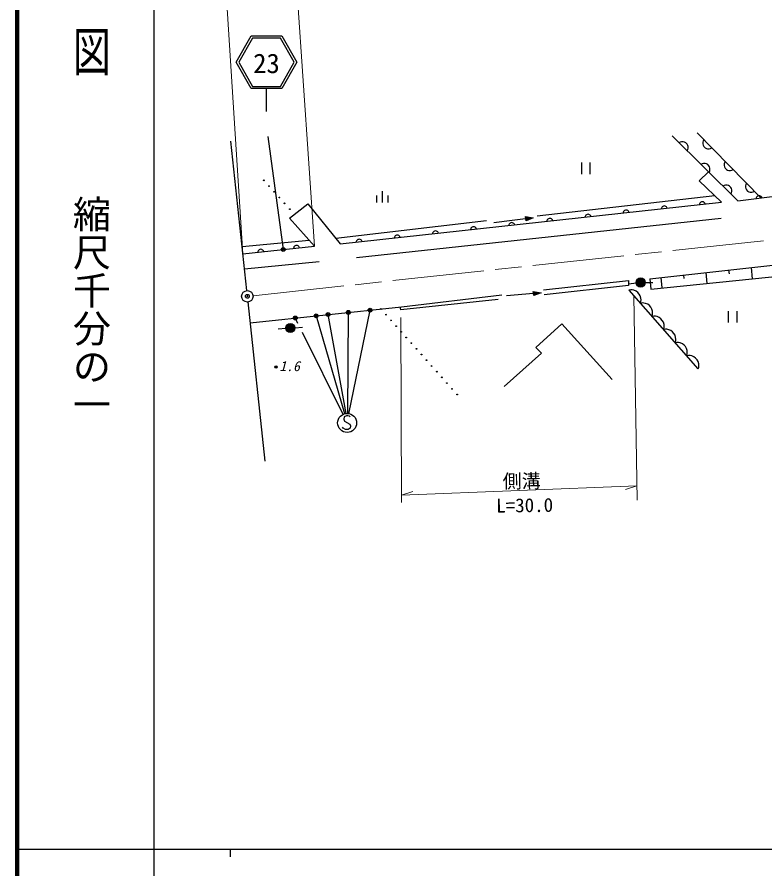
# Model space of a CAD drawing. Units: millimetres, scale not verified. Extents: x 40000 to 680000, y 20000 to 380000.
# Drawn here: x 40000 to 138302, y 202409 to 314429 of the extents above; entities that cross this region are included whole.
import ezdxf
from ezdxf.enums import TextEntityAlignment as Align

# ---------------------------------------------------------------- set-up
doc = ezdxf.new("R2010")
doc.units = ezdxf.units.MM
doc.header["$LTSCALE"] = 1000
doc.header["$PDMODE"] = 32
doc.header["$PDSIZE"] = 500
doc.linetypes.add('CHAIN', pattern=[18.5, 12, -1.5, 3.5, -1.5])
for name, color, linetype, lineweight in [('M-BGD', 7, 'Continuous', 25), ('M-BGD-EXST', 7, 'Continuous', 25), ('M-BMK', 2, 'CHAIN', 13), ('M-BMK-OTRS', 5, 'Continuous', 25), ('M-BMK-SRVR', 3, 'Continuous', 25), ('M-STR-HTXT', 7, 'Continuous', 13), ('M-STR-STRC', 7, 'Continuous', 25), ('M-TTL', 2, 'Continuous', 140), ('M-TTL-BAND', 7, 'Continuous', 25)]:
    doc.layers.add(name, color=color, linetype=linetype, lineweight=lineweight)
doc.layers.add('M-OTRS', color=6, linetype='Continuous')
doc.styles.add('@ＭＳ ゴシック', font='')
doc.styles.add('ＭＳ ゴシック', font='')
doc.styles.get('@ＭＳ ゴシック').set_extended_font_data('@MS Gothic')
doc.styles.get('ＭＳ ゴシック').set_extended_font_data('MS Gothic')

msp = doc.modelspace()

# ---------------------------------------------------------------- linework, layer by layer
at = {"layer": 'M-BGD'}
for p, q in [((137788, 290628), (129402, 299195)), ((126089, 298788), (134750, 290244)), ((127167, 297977), (126998, 297891)), ((127337, 298020), (127167, 297977)), ((127549, 298022), (127337, 298020)), ((127719, 297980), (127549, 298022)), ((127889, 297897), (127719, 297980)), ((130188, 298134), (130144, 297965)), ((130275, 298303), (130188, 298134)), ((128060, 297728), (127889, 297897)), ((128146, 297559), (128060, 297728)), ((128066, 296837), (128150, 297008)), ((128190, 297390), (128146, 297559)), ((128150, 297008), (128191, 297178)), ((128191, 297178), (128190, 297390)), ((130144, 297965), (130141, 297753)), ((130141, 297753), (130182, 297583)), ((130182, 297583), (130265, 297412)), ((130265, 297412), (130433, 297241)), ((130433, 297241), (130602, 297154)), ((130602, 297154), (130771, 297110)), ((130771, 297110), (130983, 297108)), ((130983, 297108), (131153, 297148)), ((131153, 297148), (131324, 297231)), ((114184, 295284), (114184, 293784)), ((115324, 293784), (115324, 295284)), ((130054, 295129), (129885, 295043)), ((130224, 295172), (130054, 295129)), ((130436, 295174), (130224, 295172)), ((130606, 295132), (130436, 295174)), ((130776, 295049), (130606, 295132)), ((130947, 294880), (130776, 295049)), ((131033, 294711), (130947, 294880)), ((131077, 294542), (131033, 294711)), ((132939, 295109), (132937, 294897)), ((132937, 294897), (132977, 294727)), ((132983, 295279), (132939, 295109)), ((132977, 294727), (133060, 294556)), ((133070, 295447), (132983, 295279)), ((129658, 292877), (130861, 294080)), ((130953, 293989), (131037, 294160)), ((131037, 294160), (131078, 294330)), ((131078, 294330), (131077, 294542)), ((133060, 294556), (133228, 294385)), ((133228, 294385), (133397, 294298)), ((133397, 294298), (133566, 294254)), ((133566, 294254), (133778, 294252)), ((133778, 294252), (133949, 294292)), ((133949, 294292), (134119, 294375)), ((123304, 278655), (259600, 292510)), ((132584, 290068), (129658, 292877)), ((135779, 292423), (135734, 292254)), ((135865, 292592), (135779, 292423)), ((87976, 291547), (87976, 290047)), ((132941, 292281), (132772, 292195)), ((133111, 292324), (132941, 292281)), ((133323, 292326), (133111, 292324)), ((133493, 292285), (133323, 292326)), ((133663, 292201), (133493, 292285)), ((133834, 292032), (133663, 292201)), ((133920, 291863), (133834, 292032)), ((133840, 291141), (133924, 291312)), ((133964, 291694), (133920, 291863)), ((133924, 291312), (133965, 291482)), ((133965, 291482), (133964, 291694)), ((135734, 292254), (135732, 292041)), ((135732, 292041), (135773, 291871)), ((135773, 291871), (135856, 291701)), ((135856, 291701), (136024, 291529)), ((136024, 291529), (136192, 291443)), ((136192, 291443), (136362, 291398)), ((136362, 291398), (136574, 291396)), ((136574, 291396), (136744, 291437)), ((136744, 291437), (136915, 291520)), ((87226, 290947), (87226, 290047)), ((88726, 290947), (88726, 290047)), ((131717, 290901), (108364, 288266)), ((130105, 290136), (129978, 290122)), ((130204, 290115), (130105, 290136)), ((134750, 290244), (140309, 290946)), ((137152, 290644), (137132, 290545)), ((137190, 290730), (137152, 290644)), ((137259, 290819), (137190, 290730)), ((137332, 290877), (137259, 290819)), ((137424, 290920), (137332, 290877)), ((137551, 290937), (137424, 290920)), ((137650, 290917), (137551, 290937)), ((137735, 290879), (137650, 290917)), ((137825, 290810), (137735, 290879)), ((137882, 290737), (137825, 290810)), ((137926, 290645), (137882, 290737)), ((75802, 287963), (78216, 289865)), ((78216, 289865), (82459, 284598)), ((82459, 284598), (132584, 290068)), ((119953, 289028), (119861, 288986)), ((120080, 289042), (119953, 289028)), ((120179, 289020), (120080, 289042)), ((120264, 288981), (120179, 289020)), ((124689, 289303), (124668, 289204)), ((124728, 289388), (124689, 289303)), ((124799, 289476), (124728, 289388)), ((124873, 289533), (124799, 289476)), ((124965, 289575), (124873, 289533)), ((125093, 289589), (124965, 289575)), ((125192, 289567), (125093, 289589)), ((125276, 289528), (125192, 289567)), ((125365, 289458), (125276, 289528)), ((125421, 289383), (125365, 289458)), ((125463, 289291), (125421, 289383)), ((129702, 289850), (129680, 289752)), ((129741, 289935), (129702, 289850)), ((129812, 290023), (129741, 289935)), ((129886, 290080), (129812, 290023)), ((129978, 290122), (129886, 290080)), ((130289, 290075), (130204, 290115)), ((130377, 290005), (130289, 290075)), ((130433, 289930), (130377, 290005)), ((130476, 289838), (130433, 289930)), ((79094, 284305), (75802, 287963)), ((107854, 288031), (102660, 287372)), ((106897, 287627), (106827, 288183)), ((106827, 288183), (107854, 288031)), ((106927, 287712), (106876, 288108)), ((106876, 288108), (107576, 287995)), ((107854, 288031), (106897, 287627)), ((106956, 287796), (106926, 288034)), ((106926, 288034), (107417, 287975)), ((107576, 287995), (106927, 287712)), ((107417, 287975), (106956, 287796)), ((106986, 287880), (106976, 287960)), ((106976, 287960), (107179, 287945)), ((107179, 287945), (106986, 287880)), ((109836, 287891), (109762, 287835)), ((109928, 287934), (109836, 287891)), ((110055, 287948), (109928, 287934)), ((110154, 287926), (110055, 287948)), ((110239, 287887), (110154, 287926)), ((114664, 288209), (114643, 288110)), ((114703, 288294), (114664, 288209)), ((114774, 288382), (114703, 288294)), ((114848, 288439), (114774, 288382)), ((114940, 288481), (114848, 288439)), ((115068, 288495), (114940, 288481)), ((115167, 288473), (115068, 288495)), ((115251, 288434), (115167, 288473)), ((115339, 288363), (115251, 288434)), ((115396, 288289), (115339, 288363)), ((115438, 288197), (115396, 288289)), ((119677, 288756), (119655, 288657)), ((119716, 288841), (119677, 288756)), ((119787, 288929), (119716, 288841)), ((119861, 288986), (119787, 288929)), ((120352, 288910), (120264, 288981)), ((120408, 288836), (120352, 288910)), ((120451, 288744), (120408, 288836)), ((101693, 287623), (81888, 285307)), ((99811, 286797), (99736, 286741)), ((99903, 286840), (99811, 286797)), ((100030, 286853), (99903, 286840)), ((100129, 286832), (100030, 286853)), ((100214, 286793), (100129, 286832)), ((100302, 286722), (100214, 286793)), ((104639, 287115), (104618, 287016)), ((104678, 287200), (104639, 287115)), ((104749, 287288), (104678, 287200)), ((104823, 287344), (104749, 287288)), ((104915, 287387), (104823, 287344)), ((105043, 287401), (104915, 287387)), ((105141, 287379), (105043, 287401)), ((105226, 287340), (105141, 287379)), ((105314, 287269), (105226, 287340)), ((105371, 287195), (105314, 287269)), ((105413, 287103), (105371, 287195)), ((109652, 287662), (109630, 287563)), ((109691, 287747), (109652, 287662)), ((109762, 287835), (109691, 287747)), ((110327, 287816), (110239, 287887)), ((110383, 287742), (110327, 287816)), ((110426, 287650), (110383, 287742)), ((89786, 285703), (89711, 285647)), ((89878, 285745), (89786, 285703)), ((90005, 285759), (89878, 285745)), ((90104, 285738), (90005, 285759)), ((90189, 285699), (90104, 285738)), ((90277, 285628), (90189, 285699)), ((94614, 286021), (94593, 285922)), ((94653, 286106), (94614, 286021)), ((94724, 286194), (94653, 286106)), ((94798, 286250), (94724, 286194)), ((94890, 286292), (94798, 286250)), ((95017, 286306), (94890, 286292)), ((95116, 286285), (95017, 286306)), ((95201, 286246), (95116, 286285)), ((95289, 286175), (95201, 286246)), ((95346, 286101), (95289, 286175)), ((95388, 286009), (95346, 286101)), ((99627, 286568), (99605, 286469)), ((99666, 286653), (99627, 286568)), ((99736, 286741), (99666, 286653)), ((100358, 286648), (100302, 286722)), ((100400, 286556), (100358, 286648)), ((69570, 284238), (78403, 285073)), ((84589, 284927), (84568, 284828)), ((84628, 285011), (84589, 284927)), ((84699, 285100), (84628, 285011)), ((84773, 285156), (84699, 285100)), ((84865, 285198), (84773, 285156)), ((84992, 285212), (84865, 285198)), ((85091, 285191), (84992, 285212)), ((85176, 285152), (85091, 285191)), ((85264, 285081), (85176, 285152)), ((85321, 285007), (85264, 285081)), ((85363, 284915), (85321, 285007)), ((89602, 285474), (89580, 285375)), ((89641, 285559), (89602, 285474)), ((89711, 285647), (89641, 285559)), ((90333, 285554), (90277, 285628)), ((90375, 285462), (90333, 285554)), ((69671, 283298), (79094, 284305)), ((71651, 283606), (71629, 283507)), ((71690, 283691), (71651, 283606)), ((71761, 283779), (71690, 283691)), ((71835, 283835), (71761, 283779)), ((71927, 283877), (71835, 283835)), ((72055, 283891), (71927, 283877)), ((72154, 283869), (72055, 283891)), ((72238, 283830), (72154, 283869)), ((72326, 283759), (72238, 283830)), ((72383, 283684), (72326, 283759)), ((72425, 283592), (72383, 283684)), ((76362, 284110), (76341, 284011)), ((76401, 284194), (76362, 284110)), ((76472, 284282), (76401, 284194)), ((76547, 284339), (76472, 284282)), ((76639, 284381), (76547, 284339)), ((76766, 284394), (76639, 284381)), ((76865, 284373), (76766, 284394)), ((76950, 284333), (76865, 284373)), ((77038, 284262), (76950, 284333)), ((77094, 284188), (77038, 284262)), ((77136, 284096), (77094, 284188)), ((123161, 279998), (148479, 282807)), ((136489, 281477), (136640, 280010)), ((124782, 278805), (124642, 280162)), ((127604, 280491), (127649, 280052)), ((130711, 279408), (130566, 280820)), ((133527, 281148), (133578, 280661)), ((109197, 278567), (120376, 279795)), ((120376, 279123), (109293, 277896)), ((120376, 279795), (120376, 279123)), ((121381, 279440), (120391, 279299)), ((122575, 279525), (123575, 279525)), ((123161, 279998), (123304, 278655)), ((90521, 276325), (103733, 277883)), ((108878, 278155), (104343, 277790)), ((107904, 277796), (107859, 278354)), ((107859, 278354), (108878, 278155)), ((108878, 278155), (107904, 277796)), ((107937, 277879), (107905, 278278)), ((107905, 278278), (108599, 278133)), ((108599, 278133), (107937, 277879)), ((107971, 277962), (107951, 278201)), ((107951, 278201), (108439, 278120)), ((108439, 278120), (107971, 277962)), ((108004, 278045), (107998, 278125)), ((107998, 278125), (108200, 278101)), ((108200, 278101), (108004, 278045)), ((120667, 278557), (120404, 278509)), ((120404, 278509), (129500, 268185)), ((120862, 278545), (120667, 278557)), ((121087, 278498), (120862, 278545)), ((121373, 278382), (121087, 278498)), ((121590, 278205), (121373, 278382)), ((121773, 277998), (121590, 278205)), ((121921, 277761), (121773, 277998)), ((103250, 277269), (90426, 275921)), ((122000, 277463), (121921, 277761)), ((121924, 276783), (122005, 277039)), ((122188, 276831), (121924, 276783)), ((122018, 277233), (122000, 277463)), ((122005, 277039), (122018, 277233)), ((122383, 276819), (122188, 276831)), ((122608, 276772), (122383, 276819)), ((122894, 276656), (122608, 276772)), ((70640, 274232), (90521, 276325)), ((90426, 275921), (90376, 276309)), ((123111, 276480), (122894, 276656)), ((123293, 276273), (123111, 276480)), ((123441, 276035), (123293, 276273)), ((123520, 275737), (123441, 276035)), ((123538, 275508), (123520, 275737)), ((133489, 275771), (133489, 274271)), ((134629, 274271), (134629, 275771)), ((76897, 274123), (76575, 274857)), ((123445, 275057), (123526, 275313)), ((123709, 275106), (123445, 275057)), ((123526, 275313), (123538, 275508)), ((123903, 275093), (123709, 275106)), ((124128, 275047), (123903, 275093)), ((124414, 274931), (124128, 275047)), ((124631, 274754), (124414, 274931)), ((124814, 274547), (124631, 274754)), ((124962, 274310), (124814, 274547)), ((75322, 273478), (74328, 273372)), ((76518, 273575), (77516, 273630)), ((111600, 274108), (108198, 270995)), ((118240, 266749), (111600, 274108)), ((125041, 274011), (124962, 274310)), ((124965, 273332), (125047, 273587)), ((125229, 273380), (124965, 273332)), ((125059, 273782), (125041, 274011)), ((125047, 273587), (125059, 273782)), ((125424, 273368), (125229, 273380)), ((125649, 273321), (125424, 273368)), ((125935, 273205), (125649, 273321)), ((126152, 273029), (125935, 273205)), ((126335, 272821), (126152, 273029)), ((126482, 272584), (126335, 272821)), ((126561, 272286), (126482, 272584)), ((126580, 272056), (126561, 272286)), ((126486, 271606), (126567, 271862)), ((126750, 271655), (126486, 271606)), ((126567, 271862), (126580, 272056)), ((126944, 271642), (126750, 271655)), ((127170, 271595), (126944, 271642)), ((127456, 271480), (127170, 271595)), ((127673, 271303), (127456, 271480)), ((127855, 271096), (127673, 271303)), ((128003, 270858), (127855, 271096)), ((108947, 270246), (104041, 265827)), ((108198, 270995), (108947, 270246)), ((128082, 270560), (128003, 270858)), ((128007, 269880), (128088, 270136)), ((128100, 270331), (128082, 270560)), ((128088, 270136), (128100, 270331)), ((128270, 269929), (128007, 269880)), ((128465, 269917), (128270, 269929)), ((128690, 269870), (128465, 269917)), ((128976, 269754), (128690, 269870)), ((129193, 269577), (128976, 269754)), ((129376, 269370), (129193, 269577)), ((129524, 269133), (129376, 269370)), ((129603, 268834), (129524, 269133)), ((129527, 268155), (129608, 268410)), ((129621, 268605), (129603, 268834)), ((129608, 268410), (129621, 268605))]:
    msp.add_line(p, q, dxfattribs=at)
for centre, radius in [((72438, 292956), 50), ((73119, 292200), 50), ((73800, 291444), 50), ((74482, 290688), 50), ((75163, 289932), 50), ((75844, 289176), 50), ((74998, 283867), 250), ((74998, 283867), 150), ((74998, 283867), 50), ((121975, 279525), 600), ((121975, 279525), 528), ((121975, 279525), 456), ((121975, 279525), 384), ((121975, 279525), 312), ((121975, 279525), 240), ((121975, 279525), 168), ((121975, 279525), 96), ((121975, 279525), 24), ((83542, 275590), 250), ((83542, 275590), 150), ((83542, 275590), 50), ((86395, 275890), 250), ((86395, 275890), 150), ((86395, 275890), 50), ((87818, 276040), 50), ((76575, 274857), 250), ((76575, 274857), 150), ((76575, 274857), 50), ((79323, 275146), 250), ((79323, 275146), 150), ((79323, 275146), 50), ((80880, 275310), 250), ((80880, 275310), 150), ((80880, 275310), 50), ((88486, 275291), 50), ((89154, 274542), 50), ((75919, 273542), 600), ((75919, 273542), 528), ((75919, 273542), 456), ((75919, 273542), 384), ((75919, 273542), 312), ((75919, 273542), 240), ((75919, 273542), 168), ((75919, 273542), 96), ((75919, 273542), 24), ((89822, 273793), 50), ((90490, 273044), 50), ((91157, 272295), 50), ((91825, 271545), 50), ((92493, 270796), 50), ((93161, 270047), 50), ((93828, 269298), 50), ((74029, 268408), 150), ((74029, 268408), 90), ((74029, 268408), 30), ((94496, 268549), 50), ((95164, 267800), 50), ((95832, 267051), 50), ((96500, 266302), 50), ((97167, 265553), 50), ((97835, 264804), 50)]:
    msp.add_circle(centre, radius, dxfattribs=at)
at = {"layer": 'M-BGD-EXST'}
for p, q in [((83542, 275590), (83429, 262288)), ((83608, 262258), (86395, 275890)), ((76897, 274123), (76575, 274857)), ((79323, 275146), (83039, 262288)), ((83249, 262318), (80880, 275310)), ((77466, 273014), (82859, 262138)), ((82985, 261857), (82935, 261557)), ((82935, 261557), (83035, 261307)), ((83285, 262007), (82985, 261857)), ((83035, 261307), (83735, 260907)), ((83485, 262007), (83285, 262007)), ((83685, 261957), (83485, 262007)), ((83785, 261857), (83685, 261957)), ((82885, 260357), (82785, 260507)), ((83185, 260207), (82885, 260357)), ((83535, 260207), (83185, 260207)), ((83785, 260357), (83535, 260207)), ((83735, 260907), (83835, 260657)), ((83835, 260657), (83785, 260357))]:
    msp.add_line(p, q, dxfattribs=at)
for centre, radius in [((83542, 275590), 250), ((83542, 275590), 150), ((83542, 275590), 50), ((86395, 275890), 250), ((86395, 275890), 150), ((86395, 275890), 50), ((76575, 274857), 250), ((76575, 274857), 150), ((76575, 274857), 50), ((79323, 275146), 250), ((79323, 275146), 150), ((79323, 275146), 50), ((80880, 275310), 250), ((80880, 275310), 150), ((80880, 275310), 50), ((83385, 261057), 1250)]:
    msp.add_circle(centre, radius, dxfattribs=at)
at = {"layer": 'M-BMK'}
msp.add_line((71017, 277789), (169211, 288365), dxfattribs=at)
at = {"layer": 'M-BMK-OTRS'}
for p, q in [((70191, 278454), (68080, 298125)), ((70350, 276962), (72576, 256026))]:
    msp.add_line(p, q, dxfattribs=at)
at = {"layer": 'M-BMK-SRVR'}
for radius in [750, 30]:
    msp.add_circle((70271, 277708), radius, dxfattribs=at)
at = {"layer": 'M-OTRS'}
msp.add_point((70271, 277708), dxfattribs=at)
at = {"layer": 'M-STR-HTXT'}
for p, q in [((79094, 284305), (76753, 318832)), ((67463, 318027), (69671, 283298)), ((121494, 250897), (121051, 277773)), ((90456, 274902), (90539, 250617)), ((90536, 251540), (121463, 252784)), ((121463, 252784), (119981, 252304)), ((90536, 251540), (92018, 252020))]:
    msp.add_line(p, q, dxfattribs=at)
at = {"layer": 'M-STR-STRC'}
for p, q in [((68785, 308475), (70785, 311940)), ((70958, 311640), (69131, 308475)), ((70785, 311940), (74785, 311940)), ((74612, 311640), (70958, 311640)), ((76439, 308475), (74612, 311640)), ((74785, 311940), (76785, 308475)), ((70785, 305011), (68785, 308475)), ((69131, 308475), (70958, 305311)), ((74612, 305311), (76439, 308475)), ((76785, 308475), (74785, 305011)), ((74785, 305011), (70785, 305011)), ((70958, 305311), (74612, 305311)), ((72785, 302011), (72785, 305011)), ((72949, 298716), (74998, 283867)), ((84615, 282816), (132537, 287999)), ((69881, 281342), (79714, 282304))]:
    msp.add_line(p, q, dxfattribs=at)
for radius in [250, 150, 50]:
    msp.add_circle((74998, 283867), radius, dxfattribs=at)
at = {"layer": 'M-TTL'}
msp.add_line((40000, 380000), (40000, 20000), dxfattribs=at)
at = {"layer": 'M-TTL-BAND'}
for p, q in [((58000, 370000), (58000, 20000)), ((40000, 205000), (579000, 205000)), ((68000, 205000), (68000, 204000))]:
    msp.add_line(p, q, dxfattribs=at)

# ---------------------------------------------------------------- texts
at = {"layer": 'M-BGD', "style": 'ＭＳ ゴシック', "oblique": 15}
msp.add_text('1.6', height=1320, dxfattribs=at).set_placement((75826, 268529), align=Align.MIDDLE_CENTER)
at = {"layer": 'M-STR-HTXT', "style": 'ＭＳ ゴシック'}
for s, p in [('側溝', (106330, 253417)), ('L=30.0', (106719, 250234))]:
    msp.add_text(s, height=1833, rotation=0.8, dxfattribs=at).set_placement(p, align=Align.MIDDLE_CENTER)
at = {"layer": 'M-STR-STRC', "style": 'ＭＳ ゴシック'}
msp.add_text('23', height=2566, dxfattribs=at).set_placement((72785, 308339), align=Align.MIDDLE_CENTER)
at = {"layer": 'M-TTL-BAND', "style": '@ＭＳ ゴシック', "width": 1.4}
msp.add_text('平  面  図', height=3666, rotation=270, dxfattribs=at).set_placement((49777, 306475), align=Align.MIDDLE_RIGHT)
at = {"layer": 'M-TTL-BAND', "style": '@ＭＳ ゴシック'}
msp.add_text('縮尺千分の一', height=3666, rotation=270, dxfattribs=at).set_placement((49777, 261030), align=Align.MIDDLE_RIGHT)

doc.saveas('drawing.dxf')
